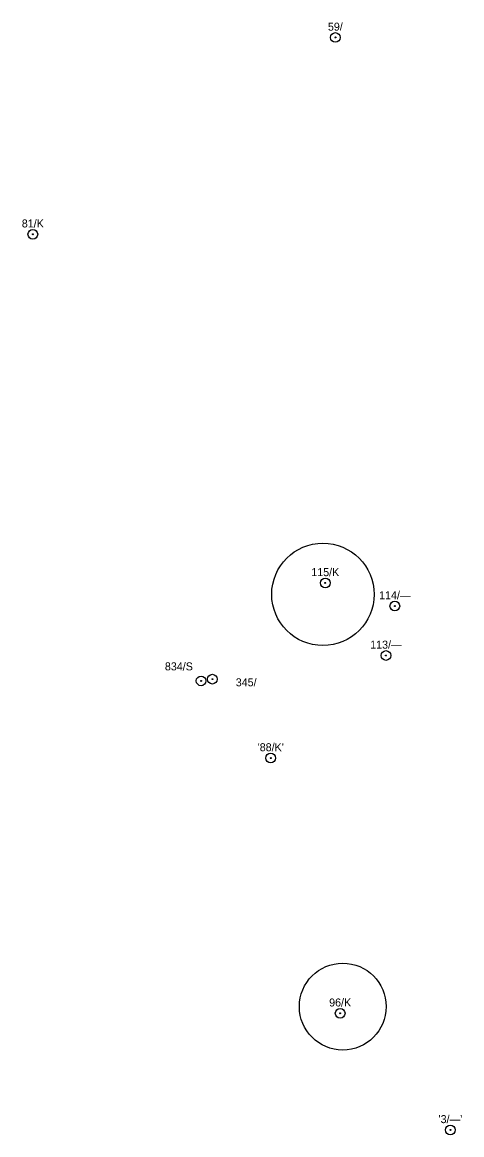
# Model space of a CAD drawing. Extents: x 203138 to 206017, y 706094 to 708786.
# Drawn here: x 203138 to 204044, y 706459 to 708752 of the extents above; entities that cross this region are included whole.
import ezdxf
from ezdxf.enums import TextEntityAlignment as Align

# ---------------------------------------------------------------- set-up
doc = ezdxf.new("R2010")
doc.units = 0
doc.header["$LTSCALE"] = 75
doc.header["$MEASUREMENT"] = 0
doc.layers.add('UD_SRVS003', color=4, linetype='Continuous')
doc.styles.add('HEBTXT', font='HEBTXT.shx')

# ---------------------------------------------------------------- blocks, each defined once
blk = doc.blocks.new('SRVS003')
for centre, radius in [((0, 0, 0), 1), ((0, 0), 0.1)]:
    blk.add_circle(centre, radius)
at = {"style": 'HEBTXT'}
for tag, height, p in [('NAME', 1.65, (0, 1.4)), ('HEIGHT', 1.8, (0, -3.2))]:
    blk.add_attdef(tag, text='', height=height, dxfattribs=at).set_placement(p, align=Align.CENTER)
for tag, flags, p in [('KIND', 1, (0, -5.4)), ('SOURCE-CODE', 9, (0, -7.6)), ('MARK-CODE', 9, (0, -9.8)), ('KIND_2', 9, (0, -11.97, 0)), ('UDKIND', 9, (0, -14.01))]:
    blk.add_attdef(tag, text='', height=1.8, dxfattribs=dict(at, flags=flags)).set_placement(p, align=Align.CENTER)

msp = doc.modelspace()

# ---------------------------------------------------------------- linework, layer by layer
at = {"layer": 'UD_SRVS003', "color": 161}
for centre, radius in [((203757.9, 707572.6), 105.5), ((203798.8, 706723), 89.5)]:
    msp.add_circle(centre, radius, dxfattribs=at)

# ---------------------------------------------------------------- block references
at = {"layer": 'UD_SRVS003', "xscale": 10, "yscale": 10, "zscale": 10}
for p, values in [((203783.5, 708720.2, 2.1), {'NAME': '59/'}), ((203160.2, 708314.7, 2.4), {'NAME': '81/K'}), ((203762.7, 707596.1), {'NAME': '115/K'}), ((203650.4, 707235.3), {'NAME': "'88/K'"}), ((203793.4, 706709.3), {'NAME': '96/K'}), ((204020.6, 706468.9), {'NAME': "'3/—'"})]:
    msp.add_blockref('SRVS003', p, dxfattribs=at).add_auto_attribs(values)
at = {"layer": 'UD_SRVS003'}
ref = msp.add_blockref('SRVS003', (203906.1, 707548.5), dxfattribs=dict(at, xscale=10, yscale=10, zscale=10))
ref.add_attrib('NAME', '114/—', dxfattribs={"layer": '0', "height": 16.5, "style": 'HEBTXT'}).set_placement((203906.1, 707562.5, 10), align=Align.CENTER)
ref = msp.add_blockref('SRVS003', (203887.7, 707446.6), dxfattribs=dict(at, xscale=10, yscale=10, zscale=10))
ref.add_attrib('NAME', '113/—', dxfattribs={"layer": '0', "height": 16.5, "style": 'HEBTXT'}).set_placement((203887.7, 707460.6, 10), align=Align.CENTER)
ref = msp.add_blockref('SRVS003', (203506.9, 707394.3, 1.9), dxfattribs=dict(at, xscale=10, yscale=10, zscale=10))
ref.add_attrib('NAME', '834/S', dxfattribs={"layer": '0', "height": 16.5, "style": 'HEBTXT'}).set_placement((203461.1, 707415.9, 1.9), align=Align.CENTER)
ref = msp.add_blockref('SRVS003', (203530.1, 707397.8, 2.6), dxfattribs=dict(at, xscale=10, yscale=10, zscale=10))
ref.add_attrib('NAME', '345/', dxfattribs={"layer": '0', "height": 16.5, "style": 'HEBTXT'}).set_placement((203599.8, 707383.1, 2.6), align=Align.CENTER)

doc.saveas('drawing.dxf')
